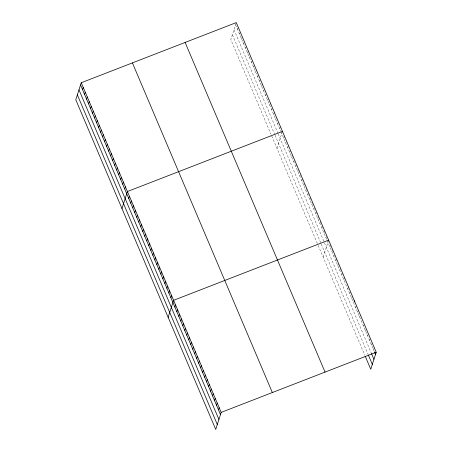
<?xml version="1.0" encoding="UTF-8"?>
<svg xmlns="http://www.w3.org/2000/svg" width="452" height="452" viewBox="0 0 452 452"><rect width="100%" height="100%" fill="white"/><g stroke="black" fill="none" stroke-linecap="round" stroke-linejoin="round"><path stroke-width="0.34" stroke-dasharray="2.26 1.69" d="M236.097 23.148L230.808 39.618L270.963 134.21M237.577 29.51L238.277 27.329M239.588 34.239L240.114 32.606M241.594 38.974L242.119 37.335M243.6 43.703L244.125 42.064M245.611 48.432L246.137 46.793M247.617 53.161L248.317 50.98M249.628 57.89L250.154 56.251M251.634 62.619L252.335 60.438M253.64 67.348L254.165 65.715M255.651 72.077L256.352 69.896M257.657 76.812L258.182 75.173M259.663 81.541L260.188 79.902M261.674 86.27L262.375 84.083M263.68 90.999L264.205 89.36M265.691 95.728L266.217 94.089M267.697 100.457L268.222 98.819M269.703 105.186L270.403 103.005M271.714 109.915L272.24 108.282M273.72 114.644L274.42 112.463M275.726 119.379L276.251 117.74M277.737 124.108L278.262 122.469M279.743 128.837L280.443 126.65M276.991 148.403L282.28 131.927M283.76 138.295L284.461 136.114M285.766 143.024L286.291 141.386M287.777 147.753L288.478 145.572M289.783 152.482L290.308 150.849M291.789 157.211L292.489 155.03M293.8 161.946L294.325 160.307M295.806 166.675L296.331 165.036M297.817 171.404L298.343 169.766M299.823 176.133L300.348 174.495M301.829 180.862L302.529 178.681M303.84 185.591L304.365 183.953M305.846 190.32L306.546 188.139M307.852 195.049L308.377 193.416M309.863 199.778L310.564 197.597M311.869 204.513L312.394 202.875M313.88 209.242L314.406 207.604M315.886 213.971L316.411 212.333M317.892 218.7L318.417 217.062M319.903 223.429L320.604 221.248M321.909 228.158L322.434 226.52M323.914 232.887L324.615 230.706M325.926 237.616L326.451 235.984M323.169 257.182L328.457 240.713M329.915 247.018L330.44 245.379M331.898 251.691L332.599 249.504M333.881 256.357L334.407 254.719M335.864 261.03L336.565 258.843M337.847 265.697L338.373 264.058M339.831 270.369L340.531 268.183M341.808 275.036L342.333 273.403M343.791 279.709L344.492 277.528M347.757 289.048L348.458 286.867M349.741 293.715L350.266 292.082M351.724 298.388L352.424 296.207M355.69 307.727L356.216 306.089M357.673 312.4L358.199 310.761M359.651 317.067L360.176 315.428M363.617 326.406L364.142 324.773M365.6 331.079L366.126 329.44M367.583 335.746L368.109 334.113M369.566 340.418L370.092 338.78M371.55 345.085L372.075 343.452M373.533 349.758L374.233 347.577M235.571 24.781L280.748 131.199M280.997 131.792L326.932 239.984M327.18 240.577L374.273 351.509M234 29.679L277.923 133.142M278.172 133.73L371.216 352.905M232.379 34.719L274.545 134.046M275.048 135.227L320.728 242.826M321.225 244.012L368.109 354.441M271.72 135.984L317.897 244.769M318.151 245.357L364.804 355.255"/><path stroke-width="0.68" d="M81.247 82.739L75.783 99.756L215.728 429.4L221.192 412.382L81.247 82.739L236.272 22.6L376.217 352.244L370.753 369.261L365.301 356.419M82.558 89.649L83.258 87.468M84.564 94.378L85.264 92.197M86.575 99.107L87.276 96.926M88.581 103.836L89.281 101.655M90.586 108.57L91.287 106.384M92.598 113.299L93.298 111.113M94.604 118.028L95.304 115.848M96.609 122.758L97.31 120.577M98.621 127.487L99.321 125.306M100.626 132.216L101.327 130.035M102.638 136.945L103.338 134.764M104.644 141.674L105.344 139.493M106.649 146.408L107.35 144.222M108.661 151.137L109.361 148.951M110.667 155.867L111.367 153.68M112.672 160.596L113.373 158.415M114.684 165.325L115.384 163.144M116.689 170.054L117.39 167.873M118.701 174.783L119.401 172.602M120.707 179.512L121.407 177.331M122.712 184.241L123.413 182.06M124.724 188.976L125.424 186.789M121.967 208.536L127.43 191.518L282.455 131.385M128.735 198.434L129.436 196.247M130.747 203.163L131.447 200.982M132.752 207.892L133.453 205.711M134.764 212.621L135.464 210.44M136.77 217.35L137.47 215.169M138.775 222.079L139.476 219.898M140.787 226.808L141.487 224.627M142.792 231.543L143.493 229.356M144.798 236.272L145.499 234.085M146.81 241.001L147.51 238.82M148.815 245.73L149.516 243.549M150.827 250.459L151.527 248.278M152.832 255.188L153.533 253.007M154.838 259.917L155.539 257.736M156.85 264.646L157.55 262.465M158.855 269.375L159.556 267.194M160.861 274.11L161.562 271.923M162.873 278.839L163.573 276.652M164.878 283.568L165.579 281.387M166.89 288.297L167.59 286.116M168.895 293.026L169.596 290.845M170.901 297.755L171.602 295.574M168.15 317.321L173.613 300.303L328.632 240.165M174.896 307.157L175.596 304.976M176.879 311.823L177.579 309.643M178.856 316.496L179.557 314.315M180.84 321.163L181.54 318.982M182.823 325.835L183.523 323.655M184.806 330.508L185.506 328.321M186.789 335.175L187.49 332.994M188.772 339.847L189.473 337.661M190.755 344.514L191.456 342.333M192.738 349.187L193.439 347M194.716 353.854L195.422 351.673M196.699 358.526L197.4 356.346M198.682 363.193L199.383 361.012M200.665 367.866L201.366 365.685M202.649 372.533L203.349 370.352M204.632 377.205L205.332 375.024M206.615 381.872L207.315 379.691M208.598 386.545L209.299 384.364M210.581 391.217L211.282 389.031M212.559 395.884L213.265 393.703M214.542 400.557L215.242 398.37M216.525 405.224L217.226 403.043M218.508 409.896L219.209 407.71M354.057 301.964L354.408 300.874M221.192 412.382L376.217 352.244M374.522 352.091L375.516 354.43M371.465 353.487L373.94 359.323M368.357 355.029L372.324 364.368M185.117 42.443L325.056 372.092M132.408 62.89L272.347 392.539M80.546 84.919L220.491 414.563M78.976 89.818L218.921 419.462M77.36 94.858L217.299 424.507"/></g></svg>
